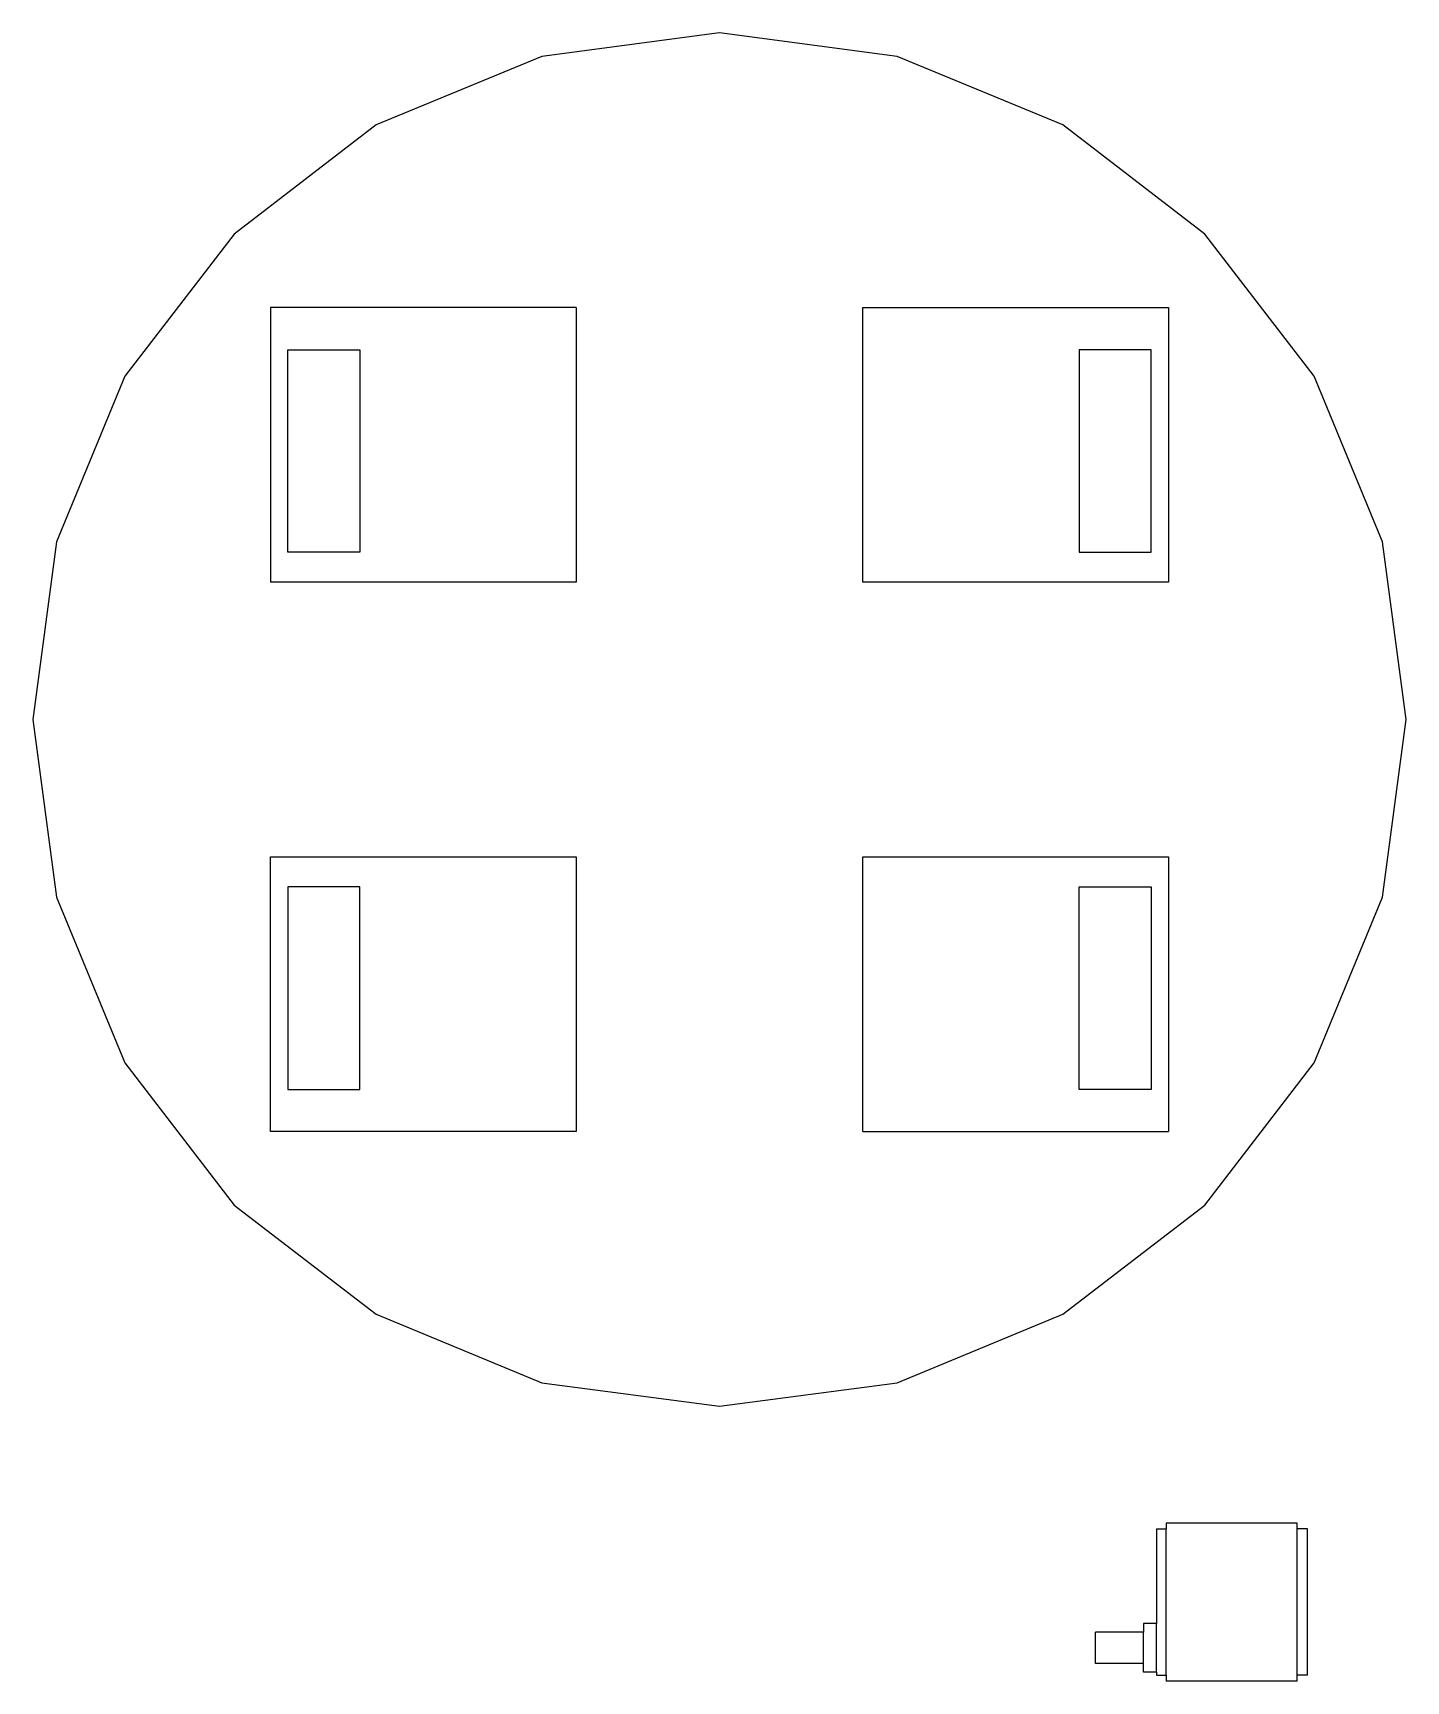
# Model space of a CAD drawing. Extents: x -100 to 100, y -120 to 120.
import ezdxf

# ---------------------------------------------------------------- set-up
doc = ezdxf.new("R2010")
doc.units = 0
doc.layers.get('0').update_dxf_attribs({"linetype": 'CONTINUOUS'})

msp = doc.modelspace()

# ---------------------------------------------------------------- linework, layer by layer
for p, q in [((0, 120.02), (-25.88, 116.61)), ((25.88, 116.61), (0, 120.02)), ((-25.88, 116.61), (-50, 106.62)), ((50, 106.62), (25.88, 116.61)), ((-50, 106.62), (-70.71, 90.73)), ((70.71, 90.73), (50, 106.62)), ((-70.71, 90.73), (-86.6, 70.02)), ((86.6, 70.02), (70.71, 90.73)), ((-65.4, 80.02), (-65.4, 40.02)), ((-20.9, 80.02), (-65.4, 80.02)), ((-20.9, 80.02), (-20.9, 40.02)), ((20.9, 40.02), (20.9, 80.02)), ((20.9, 80.02), (65.4, 80.02)), ((65.4, 80.02), (65.4, 40.02)), ((-62.87, 73.89), (-52.37, 73.89)), ((-62.87, 44.39), (-62.87, 73.89)), ((-52.37, 73.89), (-52.37, 44.39)), ((52.37, 73.89), (52.37, 44.39)), ((62.87, 73.89), (52.37, 73.89)), ((62.87, 44.39), (62.87, 73.89)), ((-86.6, 70.02), (-96.59, 45.9)), ((96.59, 45.9), (86.6, 70.02)), ((-96.59, 45.9), (-100, 20.02)), ((100, 20.02), (96.59, 45.9)), ((-52.37, 44.39), (-62.87, 44.39)), ((52.37, 44.39), (62.87, 44.39)), ((-20.9, 40.02), (-65.4, 40.02)), ((65.4, 40.02), (20.9, 40.02)), ((-100, 20.02), (-96.59, -5.86)), ((96.59, -5.86), (100, 20.02)), ((-65.4, 0.02), (-20.9, 0.02)), ((-65.4, -39.98), (-65.4, 0.02)), ((-20.9, 0.02), (-20.9, -39.98)), ((20.9, -39.98), (20.9, 0.02)), ((20.9, 0.02), (65.4, 0.02)), ((65.4, 0.02), (65.4, -39.98)), ((-62.87, -4.35), (-62.87, -33.85)), ((-52.37, -4.35), (-62.87, -4.35)), ((-52.37, -33.85), (-52.37, -4.35)), ((52.37, -4.35), (62.87, -4.35)), ((52.37, -33.85), (52.37, -4.35)), ((62.87, -4.35), (62.87, -33.85)), ((-96.59, -5.86), (-86.6, -29.98)), ((86.6, -29.98), (96.59, -5.86)), ((-86.6, -29.98), (-70.71, -50.69)), ((70.71, -50.69), (86.6, -29.98)), ((-62.87, -33.85), (-52.37, -33.85)), ((62.87, -33.85), (52.37, -33.85)), ((-20.9, -39.98), (-65.4, -39.98)), ((20.9, -39.98), (65.4, -39.98)), ((-70.71, -50.69), (-50, -66.58)), ((50, -66.58), (70.71, -50.69)), ((-50, -66.58), (-25.88, -76.57)), ((25.88, -76.57), (50, -66.58)), ((-25.88, -76.57), (0, -79.98)), ((0, -79.98), (25.88, -76.57)), ((63.65, -97.87), (63.65, -111.66)), ((63.65, -97.87), (65.05, -97.87)), ((65.05, -97.02), (65.05, -97.87)), ((84.15, -97.02), (65.05, -97.02)), ((65.05, -119.17), (65.05, -97.87)), ((84.15, -97.87), (84.15, -97.02)), ((85.65, -97.87), (84.15, -97.87)), ((84.15, -119.17), (84.15, -97.87)), ((85.65, -119.17), (85.65, -97.87)), ((63.65, -111.66), (61.75, -111.66)), ((61.75, -111.66), (61.75, -112.89)), ((63.65, -118.72), (63.65, -111.66)), ((61.75, -112.89), (54.75, -112.89)), ((54.75, -117.49), (54.75, -112.89)), ((61.75, -117.49), (61.75, -112.89)), ((61.75, -117.49), (54.75, -117.49)), ((61.75, -118.72), (61.75, -117.49)), ((63.65, -118.72), (61.75, -118.72)), ((63.65, -118.72), (63.65, -119.17)), ((63.65, -119.17), (65.05, -119.17)), ((65.05, -119.17), (65.05, -120.02)), ((85.65, -119.17), (84.15, -119.17)), ((84.15, -120.02), (84.15, -119.17)), ((84.15, -120.02), (65.05, -120.02))]:
    msp.add_line(p, q)

doc.saveas('drawing.dxf')
